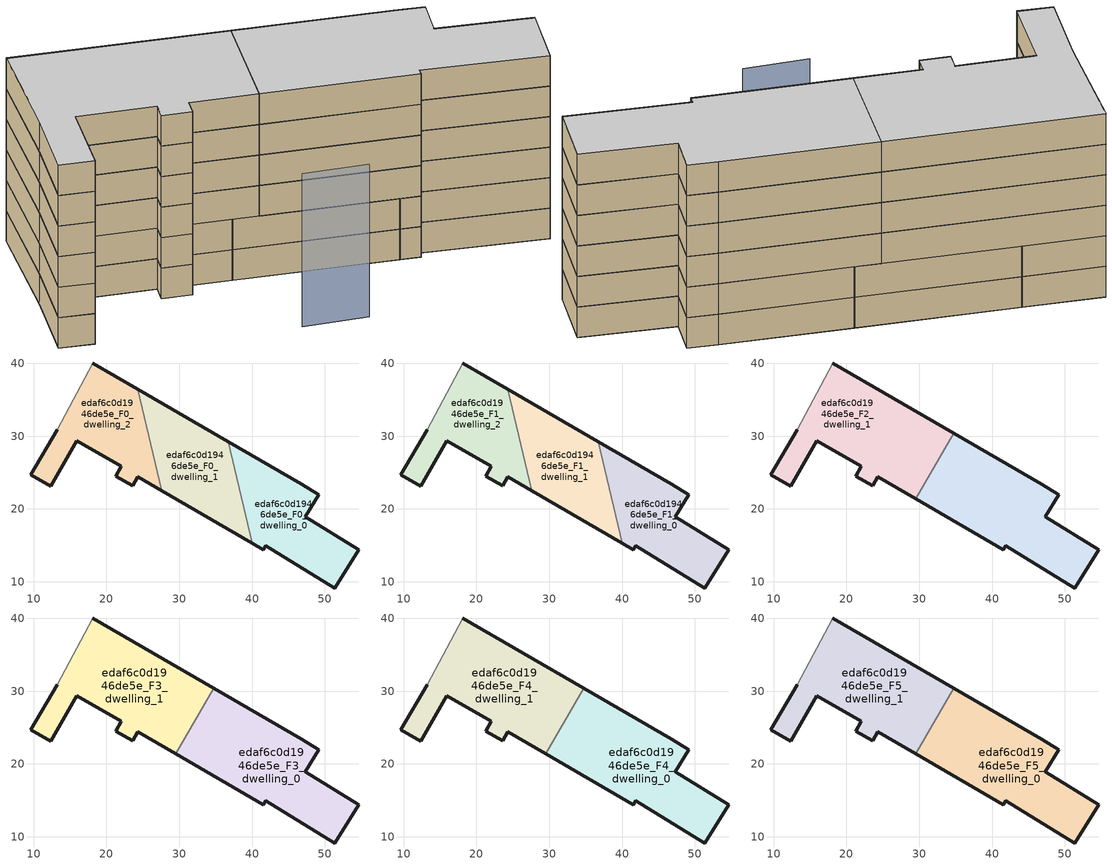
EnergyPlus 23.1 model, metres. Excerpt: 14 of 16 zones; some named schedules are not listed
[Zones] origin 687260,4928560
edaf6c0d1946de5e_F0_dwelling_0
 floor ground (EU_floor_Construction): 51.39,9.14 54.64,14.42 47.31,18.93 49.16,21.93 46.81,23.37 36.72,29.24 40.02,15.32 41.56,14.42 41.88,14.96 z0
 wall outside (EU_wall_Construction): 36.72,29.24 46.81,23.37 49.16,21.93 47.31,18.93 54.64,14.42 51.39,9.14 41.88,14.96 41.56,14.42 40.02,15.32 z0:3
 wall to edaf6c0d1946de5e_F0_dwelling_1 (EU_wall_Construction): 40.02,15.32 36.72,29.24 z0:3
edaf6c0d1946de5e_F0_dwelling_1
 floor ground (EU_floor_Construction): 40.02,15.32 36.72,29.24 24.3,36.46 27.6,22.54 z0
 wall outside (EU_wall_Construction): 40.02,15.32 27.6,22.54 / 24.3,36.46 36.72,29.24 z0:3
 wall to edaf6c0d1946de5e_F0_dwelling_2 (EU_wall_Construction): 27.6,22.54 24.3,36.46 z0:3
edaf6c0d1946de5e_F0_dwelling_2
 floor ground (EU_floor_Construction): 27.6,22.54 24.3,36.46 18.11,40.06 13.26,30.86 9.62,24.7 12.31,23.1 15.92,29.35 22.04,25.86 21.26,24.5 23.58,23.16 24.32,24.44 z0
 wall outside (EU_wall_Construction): 18.11,40.06 24.3,36.46 / 27.6,22.54 24.32,24.44 23.58,23.16 21.26,24.5 22.04,25.86 15.92,29.35 12.31,23.1 9.62,24.7 13.26,30.86 z0:3
 wall adiabatic (EU_wall_Construction): 13.26,30.86 18.11,40.06 z0:3
edaf6c0d1946de5e_F1_dwelling_0
 floor to edaf6c0d1946de5e_F0_dwelling_0 (EU_floor_Construction): 51.39,9.14 54.64,14.42 47.31,18.93 49.16,21.93 46.81,23.37 36.72,29.24 40.02,15.32 41.56,14.42 41.88,14.96 z3
 wall outside (EU_wall_Construction): 36.72,29.24 46.81,23.37 49.16,21.93 47.31,18.93 54.64,14.42 51.39,9.14 41.88,14.96 41.56,14.42 40.02,15.32 z3:6
 wall to edaf6c0d1946de5e_F1_dwelling_1 (EU_wall_Construction): 40.02,15.32 36.72,29.24 z3:6
edaf6c0d1946de5e_F1_dwelling_1
 floor to edaf6c0d1946de5e_F0_dwelling_1 (EU_floor_Construction): 40.02,15.32 36.72,29.24 24.3,36.46 27.6,22.54 z3
 wall outside (EU_wall_Construction): 40.02,15.32 27.6,22.54 / 24.3,36.46 36.72,29.24 z3:6
 wall to edaf6c0d1946de5e_F1_dwelling_2 (EU_wall_Construction): 27.6,22.54 24.3,36.46 z3:6
 roof outside (EU_roof_Construction): 34.77,30.38 29.55,21.4 27.6,22.54 24.3,36.46 z6
edaf6c0d1946de5e_F1_dwelling_2
 floor to edaf6c0d1946de5e_F0_dwelling_2 (EU_floor_Construction): 27.6,22.54 24.3,36.46 18.11,40.06 13.26,30.86 9.62,24.7 12.31,23.1 15.92,29.35 22.04,25.86 21.26,24.5 23.58,23.16 24.32,24.44 z3
 wall outside (EU_wall_Construction): 18.11,40.06 24.3,36.46 / 27.6,22.54 24.32,24.44 23.58,23.16 21.26,24.5 22.04,25.86 15.92,29.35 12.31,23.1 9.62,24.7 13.26,30.86 z3:6
 wall adiabatic (EU_wall_Construction): 13.26,30.86 18.11,40.06 z3:6
 roof outside (EU_roof_Construction): 24.3,36.46 27.6,22.54 24.32,24.44 23.58,23.16 21.26,24.5 22.04,25.86 15.92,29.35 12.31,23.1 9.62,24.7 13.26,30.86 18.11,40.06 z6
edaf6c0d1946de5e_F2_dwelling_0
 floor to edaf6c0d1946de5e_F1_dwelling_0 (EU_floor_Construction): 51.39,9.14 54.64,14.42 47.31,18.93 49.16,21.93 46.81,23.37 36.72,29.24 41.35,15.07 41.88,14.96 z6; 41.35,15.07 36.72,29.24 40.02,15.32 z6; 41.56,14.42 41.35,15.07 40.02,15.32 z6; 41.56,14.42 41.88,14.96 41.35,15.07 z6
 floor to edaf6c0d1946de5e_F1_dwelling_1 (EU_floor_Construction): 40.02,15.32 36.72,29.24 34.77,30.38 29.55,21.4 z6
 wall outside (EU_wall_Construction): 34.77,30.38 46.81,23.37 49.16,21.93 47.31,18.93 54.64,14.42 51.39,9.14 41.88,14.96 41.56,14.42 29.55,21.4 z6:9
 wall to edaf6c0d1946de5e_F2_dwelling_1 (EU_wall_Construction): 29.55,21.4 34.77,30.38 z6:9
edaf6c0d1946de5e_F2_dwelling_1
 floor outside (EU_floor_Construction): 34.77,30.38 29.55,21.4 27.6,22.54 24.3,36.46 z6; 24.3,36.46 27.6,22.54 24.32,24.44 23.58,23.16 21.26,24.5 22.04,25.86 15.92,29.35 12.31,23.1 9.62,24.7 13.26,30.86 18.11,40.06 z6
 wall outside (EU_wall_Construction): 18.11,40.06 34.77,30.38 / 29.55,21.4 24.32,24.44 23.58,23.16 21.26,24.5 22.04,25.86 15.92,29.35 12.31,23.1 9.62,24.7 13.26,30.86 z6:9
 wall adiabatic (EU_wall_Construction): 13.26,30.86 18.11,40.06 z6:9
edaf6c0d1946de5e_F3_dwelling_0
 floor to edaf6c0d1946de5e_F2_dwelling_0 (EU_floor_Construction): 51.39,9.14 54.64,14.42 47.31,18.93 49.16,21.93 46.81,23.37 34.77,30.38 29.55,21.4 41.56,14.42 41.88,14.96 z9
 wall outside (EU_wall_Construction): 34.77,30.38 46.81,23.37 49.16,21.93 47.31,18.93 54.64,14.42 51.39,9.14 41.88,14.96 41.56,14.42 29.55,21.4 z9:12
 wall to edaf6c0d1946de5e_F3_dwelling_1 (EU_wall_Construction): 29.55,21.4 34.77,30.38 z9:12
edaf6c0d1946de5e_F3_dwelling_1
 floor to edaf6c0d1946de5e_F2_dwelling_1 (EU_floor_Construction): 29.55,21.4 34.77,30.38 18.11,40.06 13.26,30.86 9.62,24.7 12.31,23.1 15.92,29.35 22.04,25.86 21.26,24.5 23.58,23.16 24.32,24.44 z9
 wall outside (EU_wall_Construction): 18.11,40.06 34.77,30.38 / 29.55,21.4 24.32,24.44 23.58,23.16 21.26,24.5 22.04,25.86 15.92,29.35 12.31,23.1 9.62,24.7 13.26,30.86 z9:12
 wall adiabatic (EU_wall_Construction): 13.26,30.86 18.11,40.06 z9:12
edaf6c0d1946de5e_F4_dwelling_0
 floor to edaf6c0d1946de5e_F3_dwelling_0 (EU_floor_Construction): 51.39,9.14 54.64,14.42 47.31,18.93 49.16,21.93 46.81,23.37 34.77,30.38 29.55,21.4 41.56,14.42 41.88,14.96 z12
 wall outside (EU_wall_Construction): 34.77,30.38 46.81,23.37 49.16,21.93 47.31,18.93 54.64,14.42 51.39,9.14 41.88,14.96 41.56,14.42 29.55,21.4 z12:15
 wall to edaf6c0d1946de5e_F4_dwelling_1 (EU_wall_Construction): 29.55,21.4 34.77,30.38 z12:15
edaf6c0d1946de5e_F4_dwelling_1
 floor to edaf6c0d1946de5e_F3_dwelling_1 (EU_floor_Construction): 29.55,21.4 34.77,30.38 18.11,40.06 13.26,30.86 9.62,24.7 12.31,23.1 15.92,29.35 22.04,25.86 21.26,24.5 23.58,23.16 24.32,24.44 z12
 wall outside (EU_wall_Construction): 18.11,40.06 34.77,30.38 / 29.55,21.4 24.32,24.44 23.58,23.16 21.26,24.5 22.04,25.86 15.92,29.35 12.31,23.1 9.62,24.7 13.26,30.86 z12:15
 wall adiabatic (EU_wall_Construction): 13.26,30.86 18.11,40.06 z12:15
edaf6c0d1946de5e_F5_dwelling_0
 floor to edaf6c0d1946de5e_F4_dwelling_0 (EU_floor_Construction): 51.39,9.14 54.64,14.42 47.31,18.93 49.16,21.93 46.81,23.37 34.77,30.38 29.55,21.4 41.56,14.42 41.88,14.96 z15
 wall outside (EU_wall_Construction): 34.77,30.38 46.81,23.37 49.16,21.93 47.31,18.93 54.64,14.42 51.39,9.14 41.88,14.96 41.56,14.42 29.55,21.4 z15:18
 wall to edaf6c0d1946de5e_F5_dwelling_1 (EU_wall_Construction): 29.55,21.4 34.77,30.38 z15:18
 ceiling to edaf6c0d1946de5e_F6_dwelling_0 (EU_floor_Construction): 49.16,21.93 47.31,18.93 54.64,14.42 51.39,9.14 41.88,14.96 41.56,14.42 29.55,21.4 34.77,30.38 46.81,23.37 z18
edaf6c0d1946de5e_F5_dwelling_1
 floor to edaf6c0d1946de5e_F4_dwelling_1 (EU_floor_Construction): 29.55,21.4 34.77,30.38 18.11,40.06 13.26,30.86 9.62,24.7 12.31,23.1 15.92,29.35 22.04,25.86 21.26,24.5 23.58,23.16 24.32,24.44 z15
 wall outside (EU_wall_Construction): 18.11,40.06 34.77,30.38 / 29.55,21.4 24.32,24.44 23.58,23.16 21.26,24.5 22.04,25.86 15.92,29.35 12.31,23.1 9.62,24.7 13.26,30.86 z15:18
 wall adiabatic (EU_wall_Construction): 13.26,30.86 18.11,40.06 z15:18
 ceiling to edaf6c0d1946de5e_F6_dwelling_1 (EU_floor_Construction): 34.77,30.38 29.55,21.4 24.32,24.44 23.58,23.16 21.26,24.5 22.04,25.86 15.92,29.35 12.31,23.1 9.62,24.7 13.26,30.86 18.11,40.06 z18
shading: 26.78,13.24 31.9,10.53 z0:15
[Building]
EU S2 Campaign: North Axis=0; Terrain=City; Solar Distribution=FullExterior
[Site:Location]
Bologna: Latitude=44.5; Longitude=11.25; Time Zone=1; Elevation=37
[SizingPeriod:WeatherFileDays]
AnnualSizingPeriod: Begin Month=1; Begin Day of Month=1; End Month=12; End Day of Month=31; Day of Week for Start Day=Monday; Use Weather File Daylight Saving Period=No; Use Weather File Rain and Snow Indicators=No
[MATERIAL]
EU_InternalMass_Material: Roughness=MediumRough; Thickness=0.1; Conductivity=1; Density=1800; Specific Heat=900; Thermal Absorptance=0.9; Solar Absorptance=0.7; Visible Absorptance=0.7
[MATERIAL:NOMASS] Roughness=MediumRough; Thermal Absorptance=0.9; Solar Absorptance=0.7; Visible Absorptance=0.7
Name | Thermal Resistance
EU_wall_NoMass | 0.905828
EU_roof_NoMass | 0.37593
EU_floor_NoMass | 0.67114
[CONSTRUCTION]
EU_wall_Construction: EU_wall_NoMass
EU_roof_Construction: EU_roof_NoMass
EU_floor_Construction: EU_floor_NoMass
EU_InternalMass_Construction: EU_InternalMass_Material
[ZONE] Type=1; Multiplier=1; Ceiling Height=autocalculate; Floor Area=autocalculate; Part of Total Floor Area=Yes
Name | Volume
edaf6c0d1946de5e_F0_dwelling_0; edaf6c0d1946de5e_F1_dwelling_0 | 447.215
edaf6c0d1946de5e_F2_dwelling_0 | 670.835
edaf6c0d1946de5e_F3_dwelling_0; edaf6c0d1946de5e_F4_dwelling_0; edaf6c0d1946de5e_F5_dwelling_0 | 670.849
edaf6c0d1946de5e_F0_dwelling_1; edaf6c0d1946de5e_F1_dwelling_1 | 447.237
edaf6c0d1946de5e_F2_dwelling_1 | 670.808
edaf6c0d1946de5e_F3_dwelling_1; edaf6c0d1946de5e_F4_dwelling_1; edaf6c0d1946de5e_F5_dwelling_1 | 670.814
edaf6c0d1946de5e_F0_dwelling_2; edaf6c0d1946de5e_F1_dwelling_2 | 447.229
[INTERNALMASS] Construction=EU_InternalMass_Construction
Name | Zone or ZoneList | Surface Area
edaf6c0d1946de5e_F0_dwelling_0_EU_InternalMass | edaf6c0d1946de5e_F0_dwelling_0 | 149.071
edaf6c0d1946de5e_F0_dwelling_1_EU_InternalMass | edaf6c0d1946de5e_F0_dwelling_1 | 149.079
edaf6c0d1946de5e_F0_dwelling_2_EU_InternalMass | edaf6c0d1946de5e_F0_dwelling_2 | 149.076
edaf6c0d1946de5e_F1_dwelling_0_EU_InternalMass | edaf6c0d1946de5e_F1_dwelling_0 | 149.071
edaf6c0d1946de5e_F1_dwelling_1_EU_InternalMass | edaf6c0d1946de5e_F1_dwelling_1 | 149.079
edaf6c0d1946de5e_F1_dwelling_2_EU_InternalMass | edaf6c0d1946de5e_F1_dwelling_2 | 149.076
edaf6c0d1946de5e_F2_dwelling_0_EU_InternalMass | edaf6c0d1946de5e_F2_dwelling_0 | 223.615
edaf6c0d1946de5e_F2_dwelling_1_EU_InternalMass | edaf6c0d1946de5e_F2_dwelling_1 | 223.605
edaf6c0d1946de5e_F3_dwelling_0_EU_InternalMass | edaf6c0d1946de5e_F3_dwelling_0 | 223.615
edaf6c0d1946de5e_F3_dwelling_1_EU_InternalMass | edaf6c0d1946de5e_F3_dwelling_1 | 223.605
edaf6c0d1946de5e_F4_dwelling_0_EU_InternalMass | edaf6c0d1946de5e_F4_dwelling_0 | 223.615
edaf6c0d1946de5e_F4_dwelling_1_EU_InternalMass | edaf6c0d1946de5e_F4_dwelling_1 | 223.605
edaf6c0d1946de5e_F5_dwelling_0_EU_InternalMass | edaf6c0d1946de5e_F5_dwelling_0 | 223.615
edaf6c0d1946de5e_F5_dwelling_1_EU_InternalMass | edaf6c0d1946de5e_F5_dwelling_1 | 223.605
[OTHEREQUIPMENT] Fuel Type=Electricity; Design Level Calculation Method=Watts/Area; Power per Zone Floor Area=1; Fraction Latent=0; Fraction Radiant=0; Fraction Lost=0; Carbon Dioxide Generation Rate=0; EndUse Subcategory=EU_Step8_InternalGains
Name | Zone or ZoneList or Space or SpaceList | Schedule
EU_Step8_InternalGain_edaf6c0d1946de5e_F0_dwelling_0_f000 | edaf6c0d1946de5e_F0_dwelling_0 | EU_Step8_GainSchedule_edaf6c0d1946de5e_F0_dwelling_0_f000
EU_Step8_InternalGain_edaf6c0d1946de5e_F0_dwelling_1_f000 | edaf6c0d1946de5e_F0_dwelling_1 | EU_Step8_GainSchedule_edaf6c0d1946de5e_F0_dwelling_1_f000
EU_Step8_InternalGain_edaf6c0d1946de5e_F0_dwelling_2_f000 | edaf6c0d1946de5e_F0_dwelling_2 | EU_Step8_GainSchedule_edaf6c0d1946de5e_F0_dwelling_2_f000
EU_Step8_InternalGain_edaf6c0d1946de5e_F1_dwelling_0_f000 | edaf6c0d1946de5e_F1_dwelling_0 | EU_Step8_GainSchedule_edaf6c0d1946de5e_F1_dwelling_0_f000
EU_Step8_InternalGain_edaf6c0d1946de5e_F1_dwelling_1_f000 | edaf6c0d1946de5e_F1_dwelling_1 | EU_Step8_GainSchedule_edaf6c0d1946de5e_F1_dwelling_1_f000
EU_Step8_InternalGain_edaf6c0d1946de5e_F1_dwelling_2_f000 | edaf6c0d1946de5e_F1_dwelling_2 | EU_Step8_GainSchedule_edaf6c0d1946de5e_F1_dwelling_2_f000
EU_Step8_InternalGain_edaf6c0d1946de5e_F2_dwelling_0_f000 | edaf6c0d1946de5e_F2_dwelling_0 | EU_Step8_GainSchedule_edaf6c0d1946de5e_F2_dwelling_0_f000
EU_Step8_InternalGain_edaf6c0d1946de5e_F2_dwelling_1_f000 | edaf6c0d1946de5e_F2_dwelling_1 | EU_Step8_GainSchedule_edaf6c0d1946de5e_F2_dwelling_1_f000
EU_Step8_InternalGain_edaf6c0d1946de5e_F3_dwelling_0_f000 | edaf6c0d1946de5e_F3_dwelling_0 | EU_Step8_GainSchedule_edaf6c0d1946de5e_F3_dwelling_0_f000
EU_Step8_InternalGain_edaf6c0d1946de5e_F3_dwelling_1_f000 | edaf6c0d1946de5e_F3_dwelling_1 | EU_Step8_GainSchedule_edaf6c0d1946de5e_F3_dwelling_1_f000
EU_Step8_InternalGain_edaf6c0d1946de5e_F4_dwelling_0_f000 | edaf6c0d1946de5e_F4_dwelling_0 | EU_Step8_GainSchedule_edaf6c0d1946de5e_F4_dwelling_0_f000
EU_Step8_InternalGain_edaf6c0d1946de5e_F4_dwelling_1_f000 | edaf6c0d1946de5e_F4_dwelling_1 | EU_Step8_GainSchedule_edaf6c0d1946de5e_F4_dwelling_1_f000
EU_Step8_InternalGain_edaf6c0d1946de5e_F5_dwelling_0_f000 | edaf6c0d1946de5e_F5_dwelling_0 | EU_Step8_GainSchedule_edaf6c0d1946de5e_F5_dwelling_0_f000
EU_Step8_InternalGain_edaf6c0d1946de5e_F5_dwelling_1_f000 | edaf6c0d1946de5e_F5_dwelling_1 | EU_Step8_GainSchedule_edaf6c0d1946de5e_F5_dwelling_1_f000
[ZONEVENTILATION:DESIGNFLOWRATE] Schedule=EU_AlwaysOn; Design Flow Rate Calculation Method=AirChanges/Hour; Air Changes per Hour=0.73129; Ventilation Type=Natural; Fan Pressure Rise=0; Fan Total Efficiency=1; Constant Term Coefficient=1; Temperature Term Coefficient=0; Velocity Term Coefficient=0; Velocity Squared Term Coefficient=0; Minimum Indoor Temperature=-100; Maximum Indoor Temperature=100; Delta Temperature=-100; Minimum Outdoor Temperature=-100; Maximum Outdoor Temperature=100; Maximum Wind Speed=40
Name | Zone or ZoneList or Space or SpaceList
EU_ConstantAir_edaf6c0d1946de5e_F0_dwelling_0 | edaf6c0d1946de5e_F0_dwelling_0
EU_ConstantAir_edaf6c0d1946de5e_F0_dwelling_1 | edaf6c0d1946de5e_F0_dwelling_1
EU_ConstantAir_edaf6c0d1946de5e_F0_dwelling_2 | edaf6c0d1946de5e_F0_dwelling_2
EU_ConstantAir_edaf6c0d1946de5e_F1_dwelling_0 | edaf6c0d1946de5e_F1_dwelling_0
EU_ConstantAir_edaf6c0d1946de5e_F1_dwelling_1 | edaf6c0d1946de5e_F1_dwelling_1
EU_ConstantAir_edaf6c0d1946de5e_F1_dwelling_2 | edaf6c0d1946de5e_F1_dwelling_2
EU_ConstantAir_edaf6c0d1946de5e_F2_dwelling_0 | edaf6c0d1946de5e_F2_dwelling_0
EU_ConstantAir_edaf6c0d1946de5e_F2_dwelling_1 | edaf6c0d1946de5e_F2_dwelling_1
EU_ConstantAir_edaf6c0d1946de5e_F3_dwelling_0 | edaf6c0d1946de5e_F3_dwelling_0
EU_ConstantAir_edaf6c0d1946de5e_F3_dwelling_1 | edaf6c0d1946de5e_F3_dwelling_1
EU_ConstantAir_edaf6c0d1946de5e_F4_dwelling_0 | edaf6c0d1946de5e_F4_dwelling_0
EU_ConstantAir_edaf6c0d1946de5e_F4_dwelling_1 | edaf6c0d1946de5e_F4_dwelling_1
EU_ConstantAir_edaf6c0d1946de5e_F5_dwelling_0 | edaf6c0d1946de5e_F5_dwelling_0
EU_ConstantAir_edaf6c0d1946de5e_F5_dwelling_1 | edaf6c0d1946de5e_F5_dwelling_1
[HVACTEMPLATE:THERMOSTAT] Constant Heating Setpoint=20; Constant Cooling Setpoint=50
EU_HeatOnly_edaf6c0d1946de5e_F0_dwelling_0; EU_HeatOnly_edaf6c0d1946de5e_F0_dwelling_1; EU_HeatOnly_edaf6c0d1946de5e_F0_dwelling_2; EU_HeatOnly_edaf6c0d1946de5e_F1_dwelling_0; EU_HeatOnly_edaf6c0d1946de5e_F1_dwelling_1; EU_HeatOnly_edaf6c0d1946de5e_F1_dwelling_2; EU_HeatOnly_edaf6c0d1946de5e_F2_dwelling_0; EU_HeatOnly_edaf6c0d1946de5e_F2_dwelling_1; EU_HeatOnly_edaf6c0d1946de5e_F3_dwelling_0; EU_HeatOnly_edaf6c0d1946de5e_F3_dwelling_1; EU_HeatOnly_edaf6c0d1946de5e_F4_dwelling_0; EU_HeatOnly_edaf6c0d1946de5e_F4_dwelling_1; EU_HeatOnly_edaf6c0d1946de5e_F5_dwelling_0; EU_HeatOnly_edaf6c0d1946de5e_F5_dwelling_1; EU_HeatOnly_edaf6c0d1946de5e_F6_dwelling_0; EU_HeatOnly_edaf6c0d1946de5e_F6_dwelling_1
[HVACTEMPLATE:ZONE:IDEALLOADSAIRSYSTEM] System Availability Schedule=EU_AlwaysOn; Maximum Heating Supply Air Temperature=50; Minimum Cooling Supply Air Temperature=13; Maximum Heating Supply Air Humidity Ratio=0.0156; Minimum Cooling Supply Air Humidity Ratio=0.0077; Heating Limit=NoLimit; Cooling Limit=NoLimit; Heating Availability Schedule=EU_AlwaysOn; Cooling Availability Schedule=EU_CoolingOff; Dehumidification Control Type=ConstantSensibleHeatRatio; Cooling Sensible Heat Ratio=0.7; Dehumidification Setpoint=60; Humidification Control Type=None; Humidification Setpoint=30; Outdoor Air Method=None; Outdoor Air Flow Rate per Person=0.00944; Outdoor Air Flow Rate per Zone Floor Area=0; Outdoor Air Flow Rate per Zone=0; Demand Controlled Ventilation Type=None; Outdoor Air Economizer Type=NoEconomizer; Heat Recovery Type=None; Sensible Heat Recovery Effectiveness=0.7; Latent Heat Recovery Effectiveness=0.65
Name | Template Thermostat
edaf6c0d1946de5e_F0_dwelling_0 | EU_HeatOnly_edaf6c0d1946de5e_F0_dwelling_0
edaf6c0d1946de5e_F0_dwelling_1 | EU_HeatOnly_edaf6c0d1946de5e_F0_dwelling_1
edaf6c0d1946de5e_F0_dwelling_2 | EU_HeatOnly_edaf6c0d1946de5e_F0_dwelling_2
edaf6c0d1946de5e_F1_dwelling_0 | EU_HeatOnly_edaf6c0d1946de5e_F1_dwelling_0
edaf6c0d1946de5e_F1_dwelling_1 | EU_HeatOnly_edaf6c0d1946de5e_F1_dwelling_1
edaf6c0d1946de5e_F1_dwelling_2 | EU_HeatOnly_edaf6c0d1946de5e_F1_dwelling_2
edaf6c0d1946de5e_F2_dwelling_0 | EU_HeatOnly_edaf6c0d1946de5e_F2_dwelling_0
edaf6c0d1946de5e_F2_dwelling_1 | EU_HeatOnly_edaf6c0d1946de5e_F2_dwelling_1
edaf6c0d1946de5e_F3_dwelling_0 | EU_HeatOnly_edaf6c0d1946de5e_F3_dwelling_0
edaf6c0d1946de5e_F3_dwelling_1 | EU_HeatOnly_edaf6c0d1946de5e_F3_dwelling_1
edaf6c0d1946de5e_F4_dwelling_0 | EU_HeatOnly_edaf6c0d1946de5e_F4_dwelling_0
edaf6c0d1946de5e_F4_dwelling_1 | EU_HeatOnly_edaf6c0d1946de5e_F4_dwelling_1
edaf6c0d1946de5e_F5_dwelling_0 | EU_HeatOnly_edaf6c0d1946de5e_F5_dwelling_0
edaf6c0d1946de5e_F5_dwelling_1 | EU_HeatOnly_edaf6c0d1946de5e_F5_dwelling_1
[SIZING:ZONE] Zone Cooling Design Supply Air Temperature Input Method=SupplyAirTemperature; Zone Cooling Design Supply Air Temperature=13; Zone Heating Design Supply Air Temperature Input Method=SupplyAirTemperature; Zone Heating Design Supply Air Temperature=50; Zone Cooling Design Supply Air Humidity Ratio=0.008; Zone Heating Design Supply Air Humidity Ratio=0.008; Cooling Design Air Flow Method=DesignDay; Cooling Design Air Flow Rate=0; Cooling Minimum Air Flow per Zone Floor Area=0.000762; Cooling Minimum Air Flow=0; Cooling Minimum Air Flow Fraction=0.2; Heating Design Air Flow Method=DesignDay; Heating Design Air Flow Rate=0; Heating Maximum Air Flow per Zone Floor Area=0.002032; Heating Maximum Air Flow=0.141576; Heating Maximum Air Flow Fraction=0.3; Account for Dedicated Outdoor Air System=No; Dedicated Outdoor Air System Control Strategy=NeutralSupplyAir; Dedicated Outdoor Air Low Setpoint Temperature for Design=autosize; Dedicated Outdoor Air High Setpoint Temperature for Design=autosize; Zone Load Sizing Method=Sensible Load Only No Latent Load; Zone Latent Cooling Design Supply Air Humidity Ratio Input Method=HumidityRatioDifference; Zone Cooling Design Supply Air Humidity Ratio Difference=0.005; Zone Latent Heating Design Supply Air Humidity Ratio Input Method=HumidityRatioDifference; Zone Humidification Design Supply Air Humidity Ratio Difference=0.005
edaf6c0d1946de5e_F0_dwelling_0; edaf6c0d1946de5e_F0_dwelling_1; edaf6c0d1946de5e_F0_dwelling_2; edaf6c0d1946de5e_F1_dwelling_0; edaf6c0d1946de5e_F1_dwelling_1; edaf6c0d1946de5e_F1_dwelling_2; edaf6c0d1946de5e_F2_dwelling_0; edaf6c0d1946de5e_F2_dwelling_1; edaf6c0d1946de5e_F3_dwelling_0; edaf6c0d1946de5e_F3_dwelling_1; edaf6c0d1946de5e_F4_dwelling_0; edaf6c0d1946de5e_F4_dwelling_1; edaf6c0d1946de5e_F5_dwelling_0; edaf6c0d1946de5e_F5_dwelling_1
